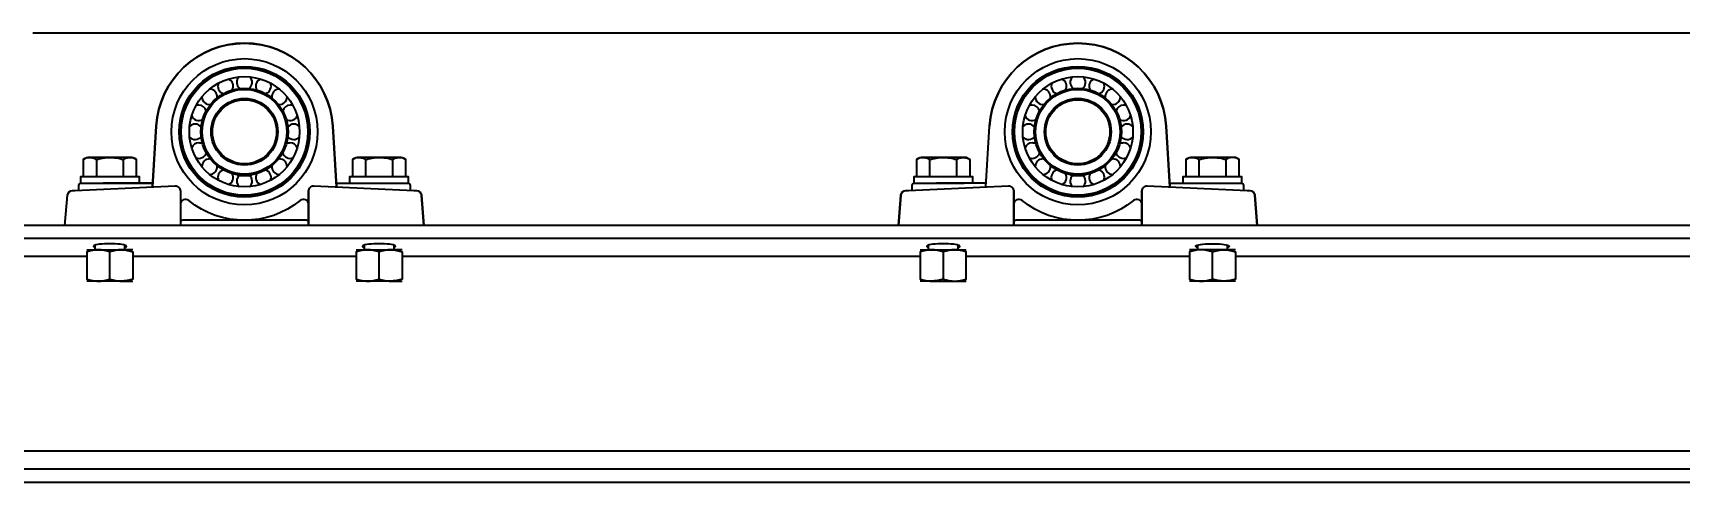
# Model space of a CAD drawing. Header units: millimetres. Extents: x -8400 to 8400, y -5940 to 5940.
# Drawn here: x -3591 to -2949, y 841 to 1016 of the extents above; entities that cross this region are included whole.
import ezdxf

# ---------------------------------------------------------------- set-up
doc = ezdxf.new("R2010")
doc.units = ezdxf.units.MM
doc.layers.add('粗实线层', color=7, linetype='Continuous', lineweight=35)

msp = doc.modelspace()

# ---------------------------------------------------------------- linework, layer by layer
at = {"layer": '粗实线层', "linetype": 'Continuous', "lineweight": 35}
for points in [[(-3591.326, 1015.77), (-2721.333, 1015.77)], [(-3571.734, 966.466), (-3570.342, 967.27), (-3570.205, 967.27), (-3569.799, 967.27), (-3569.136, 967.27), (-3569.467, 967.256), (-3569.796, 967.215), (-3570.123, 967.147), (-3570.448, 967.054), (-3571.094, 966.8), (-3571.734, 966.466), (-3571.734, 959.77)], [(-3550.95, 959.77), (-3550.95, 966.466), (-3551.588, 966.799), (-3552.234, 967.053), (-3552.559, 967.146), (-3552.887, 967.214), (-3553.051, 967.239), (-3553.216, 967.256), (-3553.258, 967.259), (-3553.299, 967.262), (-3553.341, 967.265), (-3553.382, 967.267), (-3553.465, 967.269), (-3553.548, 967.27), (-3554.448, 967.27), (-3555.557, 967.27), (-3556.842, 967.27), (-3558.264, 967.27), (-3559.779, 967.27), (-3561.342, 967.27), (-3562.905, 967.27), (-3564.42, 967.27), (-3565.842, 967.27), (-3567.127, 967.27), (-3568.236, 967.27), (-3569.136, 967.27), (-3569.053, 967.269), (-3568.971, 967.267), (-3568.929, 967.265), (-3568.888, 967.262), (-3568.846, 967.259), (-3568.805, 967.256), (-3568.64, 967.239), (-3568.475, 967.214), (-3568.148, 967.146), (-3567.822, 967.053), (-3567.177, 966.799), (-3566.538, 966.466), (-3566.538, 959.77)], [(-3566.538, 966.466), (-3565.901, 966.642), (-3565.258, 966.8), (-3565.096, 966.836), (-3564.934, 966.872), (-3564.772, 966.906), (-3564.61, 966.938), (-3564.285, 967), (-3563.96, 967.055), (-3563.308, 967.148), (-3562.655, 967.216), (-3561.999, 967.256), (-3561.342, 967.27), (-3560.682, 967.256), (-3560.02, 967.214), (-3559.937, 967.208), (-3559.854, 967.2), (-3559.771, 967.192), (-3559.689, 967.183), (-3559.524, 967.165), (-3559.359, 967.146), (-3559.031, 967.102), (-3558.705, 967.052), (-3558.057, 966.935), (-3557.415, 966.797), (-3556.778, 966.64), (-3556.146, 966.466), (-3556.146, 959.77)], [(-3556.146, 966.466), (-3555.506, 966.8), (-3554.86, 967.054), (-3554.535, 967.147), (-3554.208, 967.215), (-3553.879, 967.256), (-3553.548, 967.27), (-3552.885, 967.27), (-3552.479, 967.27), (-3552.342, 967.27), (-3550.95, 966.466)], [(-3466.734, 966.466), (-3465.342, 967.27), (-3465.205, 967.27), (-3464.799, 967.27), (-3464.136, 967.27), (-3464.467, 967.256), (-3464.796, 967.215), (-3465.123, 967.147), (-3465.449, 967.054), (-3466.094, 966.8), (-3466.734, 966.466), (-3466.734, 959.77)], [(-3445.95, 959.77), (-3445.95, 966.466), (-3446.588, 966.799), (-3447.234, 967.053), (-3447.559, 967.146), (-3447.887, 967.214), (-3448.051, 967.239), (-3448.216, 967.256), (-3448.258, 967.259), (-3448.299, 967.262), (-3448.341, 967.265), (-3448.382, 967.267), (-3448.465, 967.269), (-3448.548, 967.27), (-3449.448, 967.27), (-3450.557, 967.27), (-3451.842, 967.27), (-3453.264, 967.27), (-3454.779, 967.27), (-3456.342, 967.27), (-3457.905, 967.27), (-3459.42, 967.27), (-3460.842, 967.27), (-3462.127, 967.27), (-3463.236, 967.27), (-3464.136, 967.27), (-3464.053, 967.269), (-3463.971, 967.267), (-3463.929, 967.265), (-3463.888, 967.262), (-3463.846, 967.259), (-3463.805, 967.256), (-3463.64, 967.239), (-3463.475, 967.214), (-3463.148, 967.146), (-3462.822, 967.053), (-3462.177, 966.799), (-3461.538, 966.466)], [(-3461.538, 959.77), (-3461.538, 966.466), (-3460.901, 966.642), (-3460.258, 966.8), (-3460.096, 966.836), (-3459.934, 966.872), (-3459.772, 966.906), (-3459.61, 966.938), (-3459.285, 967), (-3458.96, 967.055), (-3458.308, 967.148), (-3457.655, 967.216), (-3456.999, 967.256), (-3456.342, 967.27), (-3455.682, 967.256), (-3455.02, 967.214), (-3454.937, 967.208), (-3454.854, 967.2), (-3454.771, 967.192), (-3454.689, 967.183), (-3454.524, 967.165), (-3454.359, 967.146), (-3454.031, 967.102), (-3453.705, 967.052), (-3453.057, 966.935), (-3452.415, 966.797), (-3451.778, 966.64), (-3451.146, 966.466), (-3451.146, 959.77)], [(-3451.146, 966.466), (-3450.506, 966.8), (-3449.86, 967.054), (-3449.535, 967.147), (-3449.208, 967.215), (-3448.879, 967.256), (-3448.548, 967.27), (-3447.885, 967.27), (-3447.479, 967.27), (-3447.342, 967.27), (-3445.95, 966.466)], [(-3246.734, 966.466), (-3245.342, 967.27), (-3245.205, 967.27), (-3244.799, 967.27), (-3244.136, 967.27), (-3244.467, 967.256), (-3244.796, 967.215), (-3245.123, 967.147), (-3245.448, 967.054), (-3246.094, 966.8), (-3246.734, 966.466), (-3246.734, 959.77)], [(-3225.95, 966.466), (-3227.342, 967.27), (-3227.479, 967.27), (-3227.885, 967.27), (-3228.548, 967.27), (-3229.447, 967.27), (-3230.557, 967.27), (-3231.842, 967.27), (-3233.264, 967.27), (-3234.779, 967.27), (-3236.342, 967.27), (-3237.905, 967.27), (-3239.42, 967.27), (-3240.842, 967.27), (-3242.127, 967.27), (-3243.236, 967.27), (-3244.136, 967.27), (-3244.053, 967.269), (-3243.97, 967.267), (-3243.929, 967.265), (-3243.888, 967.262), (-3243.846, 967.259), (-3243.805, 967.256), (-3243.64, 967.239), (-3243.475, 967.214), (-3243.148, 967.146), (-3242.822, 967.053), (-3242.177, 966.799), (-3241.538, 966.466)], [(-3241.538, 959.77), (-3241.538, 966.466), (-3240.901, 966.642), (-3240.258, 966.8), (-3240.096, 966.836), (-3239.934, 966.872), (-3239.772, 966.906), (-3239.61, 966.938), (-3239.285, 967), (-3238.96, 967.055), (-3238.308, 967.148), (-3237.655, 967.216), (-3236.999, 967.256), (-3236.342, 967.27), (-3235.682, 967.256), (-3235.02, 967.214), (-3234.937, 967.208), (-3234.854, 967.2), (-3234.771, 967.192), (-3234.689, 967.183), (-3234.524, 967.165), (-3234.359, 967.146), (-3234.031, 967.102), (-3233.705, 967.052), (-3233.057, 966.935), (-3232.415, 966.797), (-3231.778, 966.64), (-3231.146, 966.466), (-3231.146, 959.77)], [(-3231.146, 966.466), (-3230.506, 966.8), (-3229.86, 967.054), (-3229.535, 967.147), (-3229.208, 967.215), (-3228.879, 967.256), (-3228.548, 967.27), (-3228.465, 967.269), (-3228.382, 967.267), (-3228.34, 967.265), (-3228.299, 967.262), (-3228.258, 967.259), (-3228.216, 967.256), (-3228.051, 967.239), (-3227.887, 967.214), (-3227.559, 967.146), (-3227.234, 967.053), (-3226.588, 966.799), (-3225.95, 966.466), (-3225.95, 959.77)], [(-3141.734, 966.466), (-3140.342, 967.27), (-3140.205, 967.27), (-3139.799, 967.27), (-3139.136, 967.27), (-3139.467, 967.256), (-3139.796, 967.215), (-3140.123, 967.147), (-3140.449, 967.054), (-3141.094, 966.8), (-3141.734, 966.466), (-3141.734, 959.77)], [(-3120.949, 959.77), (-3120.949, 966.466), (-3121.588, 966.799), (-3122.234, 967.053), (-3122.559, 967.146), (-3122.887, 967.214), (-3123.051, 967.239), (-3123.216, 967.256), (-3123.258, 967.259), (-3123.299, 967.262), (-3123.341, 967.265), (-3123.382, 967.267), (-3123.465, 967.269), (-3123.548, 967.27), (-3124.448, 967.27), (-3125.557, 967.27), (-3126.842, 967.27), (-3128.264, 967.27), (-3129.779, 967.27), (-3131.342, 967.27), (-3132.905, 967.27), (-3134.42, 967.27), (-3135.842, 967.27), (-3137.127, 967.27), (-3138.236, 967.27), (-3139.136, 967.27), (-3139.053, 967.269), (-3138.971, 967.267), (-3138.929, 967.265), (-3138.887, 967.262), (-3138.846, 967.259), (-3138.805, 967.256), (-3138.64, 967.239), (-3138.475, 967.214), (-3138.148, 967.146), (-3137.822, 967.053), (-3137.177, 966.799), (-3136.538, 966.466)], [(-3136.538, 959.77), (-3136.538, 966.466), (-3135.901, 966.642), (-3135.258, 966.8), (-3135.096, 966.836), (-3134.934, 966.872), (-3134.772, 966.906), (-3134.61, 966.938), (-3134.285, 967), (-3133.96, 967.055), (-3133.308, 967.148), (-3132.655, 967.216), (-3131.999, 967.256), (-3131.342, 967.27), (-3130.682, 967.256), (-3130.02, 967.214), (-3129.937, 967.208), (-3129.854, 967.2), (-3129.771, 967.192), (-3129.689, 967.183), (-3129.524, 967.165), (-3129.359, 967.146), (-3129.031, 967.102), (-3128.705, 967.052), (-3128.057, 966.935), (-3127.415, 966.797), (-3126.778, 966.64), (-3126.146, 966.466)], [(-3120.949, 966.466), (-3122.342, 967.27), (-3122.479, 967.27), (-3122.885, 967.27), (-3123.548, 967.27), (-3123.879, 967.256), (-3124.208, 967.215), (-3124.535, 967.147), (-3124.86, 967.054), (-3125.506, 966.8), (-3126.146, 966.466), (-3126.146, 959.77)], [(-3549.842, 957.27), (-3549.842, 959.77), (-3549.949, 959.77), (-3550.268, 959.77), (-3550.794, 959.77), (-3551.516, 959.77), (-3552.421, 959.77), (-3553.493, 959.77), (-3554.71, 959.77), (-3556.051, 959.77), (-3557.491, 959.77), (-3559.002, 959.77), (-3560.557, 959.77), (-3562.127, 959.77), (-3563.682, 959.77), (-3565.193, 959.77), (-3566.633, 959.77), (-3567.974, 959.77), (-3569.191, 959.77), (-3570.263, 959.77), (-3571.168, 959.77), (-3571.89, 959.77), (-3572.415, 959.77), (-3572.735, 959.77), (-3572.842, 959.77), (-3572.842, 957.27), (-3572.731, 957.27), (-3572.4, 957.27), (-3571.856, 957.27), (-3571.11, 957.27), (-3570.174, 957.27), (-3569.068, 957.27), (-3567.814, 957.27), (-3566.434, 957.27), (-3564.956, 957.27), (-3563.409, 957.27), (-3561.821, 957.27), (-3560.224, 957.27), (-3558.649, 957.27), (-3557.126, 957.27), (-3555.684, 957.27), (-3554.351, 957.27), (-3553.154, 957.27), (-3544.661, 957.27)], [(-3511.842, 960.537), (-3511.842, 960.535)], [(-3511.681, 960.509), (-3511.442, 960.27), (-3511.337, 960.27), (-3511.029, 960.27), (-3510.545, 960.27), (-3509.922, 960.27), (-3509.212, 960.27), (-3508.472, 960.27), (-3507.762, 960.27), (-3507.139, 960.27), (-3506.655, 960.27), (-3506.347, 960.27), (-3506.242, 960.27), (-3506.003, 960.509)], [(-3505.842, 960.535), (-3505.842, 960.537), (-3505.842, 960.537)], [(-3473.023, 957.27), (-3464.53, 957.27), (-3463.332, 957.27), (-3462, 957.27), (-3460.558, 957.27), (-3459.034, 957.27), (-3457.459, 957.27), (-3455.863, 957.27), (-3454.275, 957.27), (-3452.728, 957.27), (-3451.25, 957.27), (-3449.87, 957.27), (-3448.615, 957.27), (-3447.51, 957.27), (-3446.574, 957.27), (-3445.828, 957.27), (-3445.283, 957.27), (-3444.953, 957.27), (-3444.842, 957.27), (-3444.842, 959.77), (-3444.949, 959.77), (-3445.268, 959.77), (-3445.794, 959.77), (-3446.516, 959.77), (-3447.421, 959.77), (-3448.493, 959.77), (-3449.71, 959.77), (-3451.051, 959.77), (-3452.491, 959.77), (-3454.002, 959.77), (-3455.557, 959.77), (-3457.127, 959.77), (-3458.682, 959.77), (-3460.193, 959.77), (-3461.633, 959.77), (-3462.974, 959.77), (-3464.191, 959.77), (-3465.263, 959.77), (-3466.168, 959.77), (-3466.89, 959.77), (-3467.416, 959.77), (-3467.735, 959.77), (-3467.842, 959.77), (-3467.842, 957.27)], [(-3224.842, 957.27), (-3224.842, 959.77), (-3224.949, 959.77), (-3225.268, 959.77), (-3225.794, 959.77), (-3226.516, 959.77), (-3227.421, 959.77), (-3228.492, 959.77), (-3229.71, 959.77), (-3231.051, 959.77), (-3232.491, 959.77), (-3234.002, 959.77), (-3235.557, 959.77), (-3237.127, 959.77), (-3238.682, 959.77), (-3240.193, 959.77), (-3241.633, 959.77), (-3242.974, 959.77), (-3244.191, 959.77), (-3245.263, 959.77), (-3246.168, 959.77), (-3246.89, 959.77), (-3247.415, 959.77), (-3247.735, 959.77), (-3247.842, 959.77), (-3247.842, 957.27), (-3247.731, 957.27), (-3247.4, 957.27), (-3246.856, 957.27), (-3246.109, 957.27), (-3245.174, 957.27), (-3244.068, 957.27), (-3242.814, 957.27), (-3241.434, 957.27), (-3239.956, 957.27), (-3238.409, 957.27), (-3236.821, 957.27), (-3235.225, 957.27), (-3233.649, 957.27), (-3232.126, 957.27), (-3230.684, 957.27), (-3229.352, 957.27), (-3228.154, 957.27)], [(-3186.842, 960.537), (-3186.842, 960.535)], [(-3186.681, 960.509), (-3186.442, 960.27), (-3186.337, 960.27), (-3186.029, 960.27), (-3185.545, 960.27), (-3184.922, 960.27), (-3184.212, 960.27), (-3183.472, 960.27), (-3182.762, 960.27), (-3182.139, 960.27), (-3181.655, 960.27), (-3181.347, 960.27), (-3181.242, 960.27), (-3181.003, 960.509)], [(-3180.842, 960.535), (-3180.842, 960.537), (-3180.842, 960.537)], [(-3148.023, 957.27), (-3139.53, 957.27), (-3138.332, 957.27), (-3136.999, 957.27), (-3135.558, 957.27), (-3134.034, 957.27), (-3132.459, 957.27), (-3130.863, 957.27), (-3129.275, 957.27), (-3127.727, 957.27), (-3126.25, 957.27), (-3124.87, 957.27), (-3123.615, 957.27), (-3122.509, 957.27), (-3121.574, 957.27), (-3120.827, 957.27), (-3120.283, 957.27), (-3119.953, 957.27), (-3119.842, 957.27), (-3119.842, 959.77), (-3119.949, 959.77), (-3120.268, 959.77), (-3120.794, 959.77), (-3121.516, 959.77), (-3122.421, 959.77), (-3123.492, 959.77), (-3124.71, 959.77), (-3126.051, 959.77), (-3127.491, 959.77), (-3129.002, 959.77), (-3130.557, 959.77), (-3132.127, 959.77), (-3133.682, 959.77), (-3135.193, 959.77), (-3136.633, 959.77), (-3137.974, 959.77), (-3139.191, 959.77), (-3140.263, 959.77), (-3141.168, 959.77), (-3141.89, 959.77), (-3142.415, 959.77), (-3142.735, 959.77), (-3142.842, 959.77), (-3142.842, 957.27)], [(-3544.661, 957.27), (-3563.995, 957.27)], [(-3483.842, 954.17), (-3483.842, 940.77)], [(-3438.842, 940.77), (-3439.872, 952.544)], [(-3252.812, 952.544), (-3253.842, 940.77)], [(-3249.902, 954.413), (-3210.932, 956.167)], [(-3219.661, 957.27), (-3238.995, 957.27)], [(-3219.661, 957.27), (-3228.154, 957.27)], [(-3208.842, 940.77), (-3208.842, 954.17)], [(-3158.842, 954.17), (-3158.842, 940.77)], [(-3113.842, 940.77), (-3114.872, 952.544)], [(-1771.342, 938.337), (-1771.342, 940.77), (-5571.342, 940.77), (-5571.342, 938.337)], [(-5571.342, 935.77), (-1771.342, 935.77)], [(-3567.192, 933.082), (-3567.192, 931.271)], [(-3555.491, 931.271), (-3555.491, 933.082)], [(-3462.192, 933.082), (-3462.192, 931.271)], [(-3450.492, 931.271), (-3450.492, 933.082)], [(-3242.192, 933.082), (-3242.192, 931.271)], [(-3230.491, 931.271), (-3230.491, 933.082)], [(-3137.193, 932.195), (-3137.598, 932.362), (-3137.81, 932.538), (-3137.823, 932.716), (-3137.636, 932.892), (-3137.255, 933.061), (-3136.692, 933.217), (-3135.964, 933.354), (-3135.094, 933.47), (-3134.108, 933.559), (-3133.036, 933.621), (-3131.912, 933.652), (-3130.771, 933.652), (-3129.648, 933.621), (-3128.576, 933.559), (-3127.59, 933.47), (-3126.72, 933.354), (-3125.992, 933.217), (-3125.429, 933.061), (-3125.048, 932.892), (-3124.861, 932.716), (-3124.874, 932.538), (-3125.086, 932.362), (-3125.491, 932.195)], [(-3137.193, 933.082), (-3137.193, 931.271)], [(-3125.491, 931.271), (-3125.491, 933.082)], [(-3642.129, 928.77), (-3570.345, 928.77)], [(-3570.342, 931.27), (-3570.205, 931.27), (-3569.799, 931.27), (-3569.136, 931.27), (-3568.236, 931.27), (-3567.127, 931.27), (-3565.842, 931.27), (-3565.985, 931.27), (-3566.129, 931.267), (-3566.201, 931.265), (-3566.272, 931.263), (-3566.344, 931.26), (-3566.416, 931.256), (-3566.702, 931.239), (-3566.987, 931.215), (-3567.554, 931.146), (-3568.118, 931.053), (-3569.235, 930.799), (-3570.342, 930.466), (-3570.342, 919.874), (-3569.233, 919.541), (-3568.115, 919.287), (-3567.552, 919.194), (-3566.985, 919.126), (-3566.415, 919.084), (-3565.842, 919.07), (-3567.127, 919.07), (-3568.236, 919.07), (-3569.136, 919.07), (-3569.799, 919.07), (-3570.205, 919.07), (-3570.342, 919.07)], [(-3552.342, 931.27), (-3552.479, 931.27), (-3552.885, 931.27), (-3553.548, 931.27), (-3554.448, 931.27), (-3555.557, 931.27), (-3556.842, 931.27), (-3556.269, 931.256), (-3555.699, 931.215), (-3555.132, 931.147), (-3554.569, 931.054), (-3553.45, 930.8), (-3552.342, 930.466), (-3552.342, 919.874), (-3553.448, 919.542), (-3554.566, 919.287), (-3555.13, 919.194), (-3555.697, 919.126), (-3555.982, 919.102), (-3556.268, 919.084), (-3556.34, 919.081), (-3556.411, 919.078), (-3556.483, 919.076), (-3556.555, 919.074), (-3556.699, 919.071), (-3556.842, 919.07), (-3558.264, 919.07), (-3559.779, 919.07), (-3561.342, 919.07), (-3562.905, 919.07), (-3564.42, 919.07), (-3565.842, 919.07), (-3565.699, 919.071), (-3565.555, 919.074), (-3565.483, 919.076), (-3565.411, 919.078), (-3565.34, 919.081), (-3565.268, 919.084), (-3564.982, 919.102), (-3564.697, 919.126), (-3564.13, 919.194), (-3563.566, 919.287), (-3562.448, 919.542), (-3561.342, 919.874), (-3561.342, 930.466)], [(-3552.354, 928.77), (-3465.37, 928.77)], [(-3465.342, 931.27), (-3465.205, 931.27), (-3464.799, 931.27), (-3464.136, 931.27), (-3463.236, 931.27), (-3462.127, 931.27), (-3460.842, 931.27), (-3460.985, 931.27), (-3461.129, 931.267), (-3461.201, 931.265), (-3461.272, 931.263), (-3461.344, 931.26), (-3461.416, 931.256), (-3461.702, 931.239), (-3461.987, 931.215), (-3462.554, 931.146), (-3463.118, 931.053), (-3464.236, 930.799), (-3465.342, 930.466), (-3465.342, 919.874), (-3464.233, 919.541), (-3463.115, 919.287), (-3462.552, 919.194), (-3461.985, 919.126), (-3461.415, 919.084), (-3460.842, 919.07), (-3462.127, 919.07), (-3463.236, 919.07), (-3464.136, 919.07), (-3464.799, 919.07), (-3465.205, 919.07), (-3465.342, 919.07)], [(-3447.342, 931.27), (-3447.479, 931.27), (-3447.885, 931.27), (-3448.548, 931.27), (-3449.448, 931.27), (-3450.557, 931.27), (-3451.842, 931.27), (-3451.269, 931.256), (-3450.699, 931.215), (-3450.132, 931.147), (-3449.569, 931.054), (-3448.451, 930.8), (-3447.342, 930.466), (-3447.342, 919.874), (-3448.448, 919.542), (-3449.566, 919.287), (-3450.13, 919.194), (-3450.697, 919.126), (-3450.982, 919.102), (-3451.268, 919.084), (-3451.34, 919.081), (-3451.411, 919.078), (-3451.483, 919.076), (-3451.555, 919.074), (-3451.699, 919.071), (-3451.842, 919.07), (-3453.264, 919.07), (-3454.779, 919.07), (-3456.342, 919.07), (-3457.905, 919.07), (-3459.42, 919.07), (-3460.842, 919.07), (-3460.699, 919.071), (-3460.555, 919.074), (-3460.483, 919.076), (-3460.411, 919.078), (-3460.34, 919.081), (-3460.268, 919.084), (-3459.982, 919.102), (-3459.697, 919.126), (-3459.13, 919.194), (-3458.566, 919.287), (-3457.448, 919.542), (-3456.342, 919.874), (-3456.342, 930.466)], [(-3447.379, 928.77), (-3245.386, 928.77)], [(-3236.342, 930.466), (-3237.451, 930.8), (-3238.569, 931.054), (-3239.132, 931.147), (-3239.699, 931.215), (-3240.269, 931.256), (-3240.842, 931.27), (-3240.985, 931.27), (-3241.129, 931.267), (-3241.201, 931.265), (-3241.272, 931.263), (-3241.344, 931.26), (-3241.416, 931.256), (-3241.702, 931.239), (-3241.987, 931.215), (-3242.554, 931.146), (-3243.118, 931.053), (-3244.236, 930.799), (-3245.342, 930.466), (-3245.342, 919.874), (-3244.233, 919.541), (-3243.115, 919.287), (-3242.552, 919.194), (-3241.985, 919.126), (-3241.415, 919.084), (-3240.842, 919.07), (-3239.42, 919.07), (-3237.905, 919.07), (-3236.342, 919.07), (-3234.779, 919.07), (-3233.264, 919.07), (-3231.842, 919.07), (-3230.557, 919.07), (-3229.447, 919.07), (-3228.548, 919.07), (-3227.885, 919.07), (-3227.479, 919.07), (-3227.342, 919.07)], [(-3245.342, 931.27), (-3245.205, 931.27), (-3244.799, 931.27), (-3244.136, 931.27), (-3243.236, 931.27), (-3242.127, 931.27), (-3240.842, 931.27), (-3239.42, 931.27), (-3237.905, 931.27), (-3236.342, 931.27), (-3234.779, 931.27), (-3233.264, 931.27), (-3231.842, 931.27), (-3231.985, 931.27), (-3232.129, 931.267), (-3232.201, 931.265), (-3232.272, 931.263), (-3232.344, 931.26), (-3232.416, 931.256), (-3232.702, 931.239), (-3232.987, 931.215), (-3233.554, 931.146), (-3234.118, 931.053), (-3235.236, 930.799), (-3236.342, 930.466), (-3236.342, 919.874), (-3237.448, 919.542), (-3238.566, 919.287), (-3239.13, 919.194), (-3239.697, 919.126), (-3239.982, 919.102), (-3240.268, 919.084), (-3240.34, 919.081), (-3240.412, 919.078), (-3240.483, 919.076), (-3240.555, 919.074), (-3240.699, 919.071), (-3240.842, 919.07), (-3242.127, 919.07), (-3243.236, 919.07), (-3244.136, 919.07), (-3244.799, 919.07), (-3245.205, 919.07), (-3245.342, 919.07)], [(-3236.342, 919.874), (-3235.233, 919.541), (-3234.115, 919.287), (-3233.551, 919.194), (-3232.985, 919.126), (-3232.415, 919.084), (-3231.842, 919.07), (-3231.699, 919.071), (-3231.555, 919.074), (-3231.483, 919.076), (-3231.412, 919.078), (-3231.34, 919.081), (-3231.268, 919.084), (-3230.982, 919.102), (-3230.697, 919.126), (-3230.13, 919.194), (-3229.566, 919.287), (-3228.448, 919.542), (-3227.342, 919.874), (-3227.342, 930.466), (-3228.45, 930.8), (-3229.569, 931.054), (-3230.132, 931.147), (-3230.699, 931.215), (-3231.269, 931.256), (-3231.842, 931.27), (-3230.557, 931.27), (-3229.447, 931.27), (-3228.548, 931.27), (-3227.885, 931.27), (-3227.479, 931.27), (-3227.342, 931.27)], [(-3227.395, 928.77), (-3140.351, 928.77)], [(-3122.342, 931.27), (-3122.479, 931.27), (-3122.885, 931.27), (-3123.548, 931.27), (-3124.448, 931.27), (-3125.557, 931.27), (-3126.842, 931.27), (-3126.269, 931.256), (-3125.699, 931.215), (-3125.132, 931.147), (-3124.569, 931.054), (-3123.45, 930.8), (-3122.342, 930.466), (-3122.342, 919.874), (-3123.448, 919.542), (-3124.566, 919.287), (-3125.13, 919.194), (-3125.697, 919.126), (-3125.982, 919.102), (-3126.268, 919.084), (-3126.34, 919.081), (-3126.411, 919.078), (-3126.483, 919.076), (-3126.555, 919.074), (-3126.699, 919.071), (-3126.842, 919.07), (-3127.415, 919.084), (-3127.985, 919.126), (-3128.552, 919.194), (-3129.115, 919.287), (-3130.233, 919.541), (-3131.342, 919.874), (-3131.342, 930.466), (-3130.236, 930.799), (-3129.118, 931.053), (-3128.554, 931.146), (-3127.987, 931.215), (-3127.702, 931.239), (-3127.416, 931.256), (-3127.344, 931.26), (-3127.272, 931.263), (-3127.201, 931.265), (-3127.129, 931.267), (-3126.985, 931.27), (-3126.842, 931.27), (-3128.264, 931.27), (-3129.779, 931.27), (-3131.342, 931.27), (-3132.905, 931.27), (-3134.42, 931.27), (-3135.842, 931.27), (-3137.127, 931.27), (-3138.236, 931.27), (-3139.136, 931.27), (-3139.799, 931.27), (-3140.205, 931.27), (-3140.342, 931.27)], [(-3131.342, 930.466), (-3132.451, 930.8), (-3133.569, 931.054), (-3134.132, 931.147), (-3134.699, 931.215), (-3135.269, 931.256), (-3135.842, 931.27), (-3135.985, 931.27), (-3136.129, 931.267), (-3136.201, 931.265), (-3136.272, 931.263), (-3136.344, 931.26), (-3136.416, 931.256), (-3136.702, 931.239), (-3136.987, 931.215), (-3137.554, 931.146), (-3138.118, 931.053), (-3139.235, 930.799), (-3140.342, 930.466), (-3140.342, 919.874), (-3139.233, 919.541), (-3138.115, 919.287), (-3137.551, 919.194), (-3136.985, 919.126), (-3136.415, 919.084), (-3135.842, 919.07), (-3135.699, 919.071), (-3135.555, 919.074), (-3135.483, 919.076), (-3135.412, 919.078), (-3135.34, 919.081), (-3135.268, 919.084), (-3134.982, 919.102), (-3134.697, 919.126), (-3134.13, 919.194), (-3133.566, 919.287), (-3132.448, 919.542), (-3131.342, 919.874)], [(-3122.361, 928.77), (-2920.367, 928.77)], [(-3561.342, 919.874), (-3560.233, 919.541), (-3559.115, 919.287), (-3558.552, 919.194), (-3557.985, 919.126), (-3557.415, 919.084), (-3556.842, 919.07), (-3555.557, 919.07), (-3554.448, 919.07), (-3553.548, 919.07), (-3552.885, 919.07), (-3552.479, 919.07), (-3552.342, 919.07)], [(-3456.342, 919.874), (-3455.233, 919.541), (-3454.115, 919.287), (-3453.552, 919.194), (-3452.985, 919.126), (-3452.415, 919.084), (-3451.842, 919.07), (-3450.557, 919.07), (-3449.448, 919.07), (-3448.548, 919.07), (-3447.885, 919.07), (-3447.479, 919.07), (-3447.342, 919.07)], [(-3122.342, 919.07), (-3122.479, 919.07), (-3122.885, 919.07), (-3123.548, 919.07), (-3124.448, 919.07), (-3125.557, 919.07), (-3126.842, 919.07), (-3128.264, 919.07), (-3129.779, 919.07), (-3131.342, 919.07), (-3132.905, 919.07), (-3134.42, 919.07), (-3135.842, 919.07), (-3137.127, 919.07), (-3138.236, 919.07), (-3139.136, 919.07), (-3139.799, 919.07), (-3140.205, 919.07), (-3140.342, 919.07)], [(-1814.389, 852.77), (-5528.295, 852.77)], [(-1771.342, 845.77), (-5571.342, 845.77)], [(-5571.342, 843.204), (-5571.342, 840.77), (-1771.342, 840.77), (-1771.342, 843.204)]]:
    msp.add_lwpolyline(points, dxfattribs=at)
for points in [[(-3544.755, 955.77), (-3543.275, 979.425, -0.9393672), (-3474.409, 979.425), (-3472.929, 955.77)], [(-3472.929, 955.77), (-3474.409, 979.426, 0.9393672), (-3543.275, 979.425), (-3544.755, 955.77)], [(-3219.755, 955.77), (-3218.275, 979.425, -0.9393649), (-3149.409, 979.425), (-3147.929, 955.77)], [(-3147.929, 955.77), (-3149.409, 979.425, 0.9393649), (-3218.274, 979.425)], [(-3523.741, 985.457, 0.3352514), (-3526.627, 987.637, 0.101677), (-3527.809, 987.394)], [(-3489.874, 987.394, 0.1016638), (-3491.057, 987.637, 0.3352647), (-3493.943, 985.457)], [(-3198.741, 985.457, 0.3352779), (-3201.627, 987.637, 0.1016638), (-3202.809, 987.394)], [(-3164.874, 987.394, 0.1016505), (-3166.057, 987.637, 0.3352779), (-3168.943, 985.457)], [(-3525.74, 979.132, 0.2291912), (-3528.092, 980.27, 0.2021873), (-3530.24, 979.365)], [(-3487.444, 979.365, 0.2021873), (-3489.592, 980.27, 0.2291912), (-3491.944, 979.132)], [(-3200.74, 979.132, 0.2291828), (-3203.092, 980.27, 0.2021825), (-3205.24, 979.365)], [(-3162.444, 979.365, 0.2021825), (-3164.592, 980.27, 0.2292044), (-3166.944, 979.132)], [(-3525.166, 972.524, 0.1278041), (-3526.627, 972.904, 0.3067994), (-3529.412, 971.017)], [(-3488.271, 971.017, 0.3067994), (-3491.057, 972.904, 0.1278041), (-3492.518, 972.524)], [(-3200.166, 972.524, 0.1278041), (-3201.627, 972.904, 0.3067994), (-3204.412, 971.017)], [(-3163.271, 971.017, 0.3067862), (-3166.057, 972.904, 0.1278306), (-3167.518, 972.524)], [(-3522.107, 966.638, 0.0288553), (-3522.454, 966.659, 0.4142237), (-3525.454, 963.658)], [(-3492.23, 963.621, 0.4142144), (-3495.23, 966.659, 0.0288553), (-3495.577, 966.638)], [(-3197.107, 966.638, 0.0288333), (-3197.454, 966.659, 0.4142178), (-3200.454, 963.658)], [(-3167.23, 963.621, 0.4142278), (-3170.23, 966.659, 0.0288333), (-3170.577, 966.638)], [(-3578.842, 940.77), (-3577.812, 952.544, -0.3759691), (-3575.909, 954.368), (-3575.774, 954.374), (-3575.405, 954.391), (-3574.902, 954.413), (-3535.932, 956.167, -0.4275501), (-3533.842, 954.17), (-3533.842, 940.77)], [(-3572.57, 957.27, 0.4141927), (-3573.57, 956.27), (-3573.57, 954.474)], [(-3483.842, 940.77), (-3483.842, 954.168, -0.4276355), (-3481.752, 956.167), (-3442.782, 954.413), (-3442.278, 954.391), (-3441.909, 954.374), (-3441.774, 954.368, -0.3759691), (-3439.872, 952.544), (-3438.842, 940.77)], [(-3444.114, 954.474), (-3444.114, 956.27, 0.4141927), (-3445.114, 957.27)], [(-3253.842, 940.77), (-3252.812, 952.544, -0.3759691), (-3250.909, 954.368), (-3250.774, 954.374), (-3250.405, 954.391), (-3249.902, 954.413), (-3210.932, 956.167, -0.4275227), (-3208.842, 954.17), (-3208.842, 940.77)], [(-3247.57, 957.27, 0.4142105), (-3248.57, 956.27), (-3248.57, 954.474)], [(-3158.842, 940.77), (-3158.842, 954.168, -0.4276355), (-3156.752, 956.167), (-3117.782, 954.413), (-3117.278, 954.391), (-3116.91, 954.374), (-3116.774, 954.368, -0.3759691), (-3114.872, 952.544), (-3113.842, 940.77)], [(-3119.114, 954.474), (-3119.114, 956.27, 0.4142105), (-3120.114, 957.27)], [(-3483.842, 948.929, 0.631298), (-3487.102, 950.482, -0.3547088), (-3530.582, 950.482, 0.6312878), (-3533.842, 948.929)], [(-3483.842, 948.929, 0.631298), (-3487.102, 950.482, -0.3547088), (-3530.582, 950.482, 0.6312878), (-3533.842, 948.929)], [(-3158.842, 948.929, 0.631298), (-3162.102, 950.482, -0.3547088), (-3205.582, 950.482, 0.6313275), (-3208.842, 948.929)], [(-3158.842, 948.929, 0.631298), (-3162.102, 950.482, -0.3547088), (-3205.582, 950.482, 0.6313275), (-3208.842, 948.929)], [(-3483.842, 941.77, 0.4142324), (-3484.842, 942.77), (-3508.842, 942.77), (-3532.842, 942.77, 0.4142324), (-3533.842, 941.77)], [(-3158.842, 941.77, 0.4142105), (-3159.842, 942.77), (-3183.842, 942.77), (-3207.842, 942.77, 0.4142105), (-3208.842, 941.77)]]:
    msp.add_lwpolyline(points, format="xyb", dxfattribs=at)
for points in [[(-3565.842, 931.27), (-3564.42, 931.27), (-3562.905, 931.27), (-3561.342, 931.27), (-3559.779, 931.27), (-3558.264, 931.27), (-3556.842, 931.27), (-3556.985, 931.27), (-3557.129, 931.267), (-3557.201, 931.265), (-3557.272, 931.263), (-3557.344, 931.26), (-3557.416, 931.256), (-3557.702, 931.239), (-3557.987, 931.215), (-3558.554, 931.146), (-3559.118, 931.053), (-3560.236, 930.799), (-3561.342, 930.466), (-3562.45, 930.8), (-3563.569, 931.054), (-3564.132, 931.147), (-3564.699, 931.215), (-3565.269, 931.256)], [(-3460.842, 931.27), (-3459.42, 931.27), (-3457.905, 931.27), (-3456.342, 931.27), (-3454.779, 931.27), (-3453.264, 931.27), (-3451.842, 931.27), (-3451.985, 931.27), (-3452.129, 931.267), (-3452.201, 931.265), (-3452.272, 931.263), (-3452.344, 931.26), (-3452.416, 931.256), (-3452.702, 931.239), (-3452.987, 931.215), (-3453.554, 931.146), (-3454.118, 931.053), (-3455.236, 930.799), (-3456.342, 930.466), (-3457.45, 930.8), (-3458.569, 931.054), (-3459.132, 931.147), (-3459.699, 931.215), (-3460.269, 931.256)]]:
    msp.add_lwpolyline(points, close=True, dxfattribs=at)
for centre, radius in [((-3508.842, 977.27), 28.5), ((-3508.842, 977.27), 25.5), ((-3183.842, 977.27), 28.5), ((-3183.842, 977.27), 25.5), ((-3508.842, 977.27), 25.341), ((-3508.842, 977.27), 24.739), ((-3508.842, 977.27), 21.5), ((-3183.842, 977.27), 25.341), ((-3183.842, 977.27), 24.739), ((-3183.842, 977.27), 21.5), ((-3508.842, 977.27), 17), ((-3508.842, 977.27), 16.5), ((-3508.842, 977.27), 13), ((-3183.842, 977.27), 17), ((-3183.842, 977.27), 16.5), ((-3183.842, 977.27), 13), ((-3508.842, 977.27), 12.5), ((-3183.842, 977.27), 12.5)]:
    msp.add_circle(centre, radius, dxfattribs=at)
for centre, radius, start, end in [((-3516.209, 995.055), 3, 330.862012, 68.191619), ((-3508.842, 996.52), 3, 134.285973, 231.620651), ((-3508.842, 996.52), 3, 308.362808, 45.698606), ((-3501.475, 995.055), 3, 111.78695, 209.109592), ((-3191.209, 995.055), 3, 330.862012, 68.171308), ((-3183.842, 996.52), 3, 134.28739, 231.636472), ((-3183.842, 996.52), 3, 308.362293, 45.733691), ((-3176.475, 995.055), 3, 111.787717, 209.144712), ((-3522.454, 990.882), 3, 179.286085, 276.639915), ((-3522.447, 989.386), 4.496, 90.080251, 90.561712), ((-3522.454, 990.882), 3, 353.363401, 89.986361), ((-3516.208, 995.055), 3, 156.785072, 254.162276), ((-3501.475, 995.055), 3, 285.859854, 23.202454), ((-3495.23, 990.882), 3, 90.000596, 186.64805), ((-3495.23, 990.882), 3, 263.368092, 0.704324), ((-3495.237, 989.386), 4.496, 89.438288, 89.919749), ((-3197.454, 990.882), 3, 179.286085, 276.638692), ((-3197.447, 989.386), 4.496, 90.081831, 90.561935), ((-3197.454, 990.882), 3, 353.364835, 89.984853), ((-3191.208, 995.055), 3, 156.786771, 254.158692), ((-3176.475, 995.055), 3, 285.862209, 23.210203), ((-3170.23, 990.882), 3, 89.999006, 186.621925), ((-3170.23, 990.882), 3, 263.368092, 0.704324), ((-3170.236, 989.386), 4.496, 89.438065, 89.918169), ((-3526.627, 984.637), 3, 201.785503, 299.121313), ((-3491.057, 984.637), 3, 240.869294, 338.220392), ((-3201.626, 984.637), 3, 201.786996, 299.118845), ((-3166.057, 984.637), 3, 240.868213, 338.205719), ((-3528.092, 977.27), 3, 224.28556, 321.643358), ((-3489.592, 977.27), 3, 218.366625, 315.68332), ((-3203.092, 977.27), 3, 224.28556, 321.625801), ((-3164.592, 977.27), 3, 218.368005, 315.71046), ((-3526.627, 969.904), 3, 246.785343, 344.145741), ((-3495.23, 964.41), 2.248, 89.037093, 90), ((-3491.057, 969.904), 3, 195.867819, 293.214513), ((-3201.626, 969.904), 3, 246.785072, 344.138668), ((-3170.23, 964.413), 2.245, 89.03642, 89.997944), ((-3166.057, 969.904), 3, 195.8696, 293.208284), ((-3520.983, 963.665), 4.471, 180.080476, 180.563289), ((-3522.454, 963.658), 3, 270.000164, 6.653614), ((-3516.209, 959.486), 3, 105.868575, 203.246977), ((-3516.208, 959.486), 3, 291.779823, 29.109592), ((-3508.842, 958.02), 3, 131.413464, 225.741744), ((-3508.842, 958.02), 3, 314.281678, 48.564378), ((-3501.475, 959.486), 3, 150.867534, 248.227602), ((-3501.475, 959.486), 3, 336.780032, 74.169344), ((-3495.23, 963.658), 3, 173.365426, 270.003845), ((-3195.983, 963.665), 4.471, 180.080476, 180.563289), ((-3197.454, 963.659), 3, 269.998574, 6.627473), ((-3191.209, 959.486), 3, 105.867819, 203.202454), ((-3191.209, 959.486), 3, 291.78059, 29.144711), ((-3183.842, 958.02), 3, 131.411638, 225.693737), ((-3183.842, 958.02), 3, 314.278432, 48.564378), ((-3176.475, 959.486), 3, 150.867534, 248.211587), ((-3176.475, 959.486), 3, 336.781732, 74.161441), ((-3170.23, 963.658), 3, 173.366861, 270.002336)]:
    msp.add_arc(centre, radius, start, end, dxfattribs=at)
for centre, major_axis, ratio, start_param, end_param in [((-3561.342, 932.638), (-6.478, 0), 0.1565894, 2.6906927, 6.734131), ((-3456.342, 932.638), (-6.489, 0), 0.1565922, 2.690716, 6.734104), ((-3236.342, 932.638), (-6.453, 0), 0.1565903, 2.6907201, 6.7341293)]:
    msp.add_ellipse(centre, major_axis=major_axis, ratio=ratio, start_param=start_param, end_param=end_param, dxfattribs=at)

doc.saveas('drawing.dxf')
